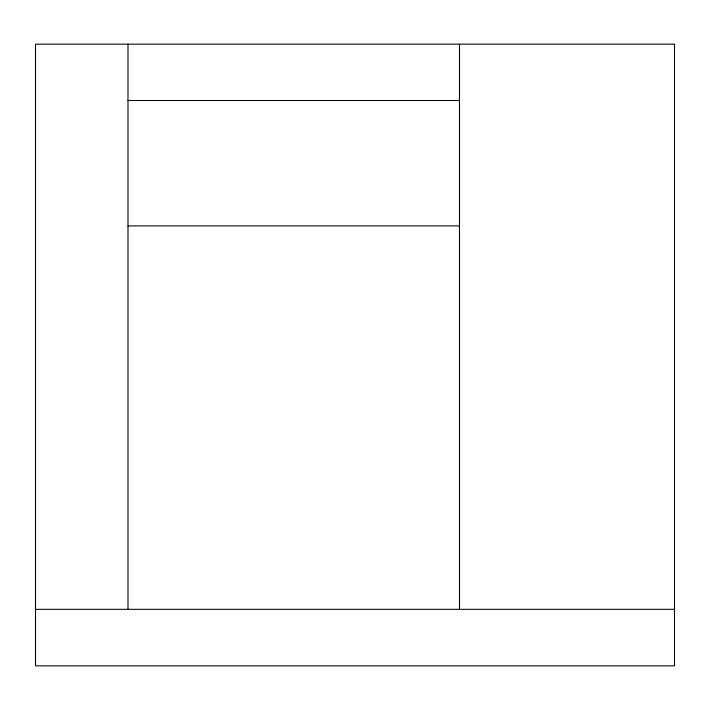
<?xml version="1.0" encoding="UTF-8"?>
<svg xmlns="http://www.w3.org/2000/svg" width="710" height="710" viewBox="0 0 710 710"><rect width="100%" height="100%" fill="white"/><g stroke="black" fill="none" stroke-linecap="round" stroke-linejoin="round"><path stroke-width="1.06" d="M127.995 100.509L459.485 100.509M127.995 225.904L459.485 225.904M35.5 609.322L674.5 609.322M459.485 44.153L459.485 609.322M127.995 44.153L127.995 609.322M674.5 44.153L35.5 44.153L35.5 665.838L674.5 665.838L674.5 44.153"/></g></svg>
